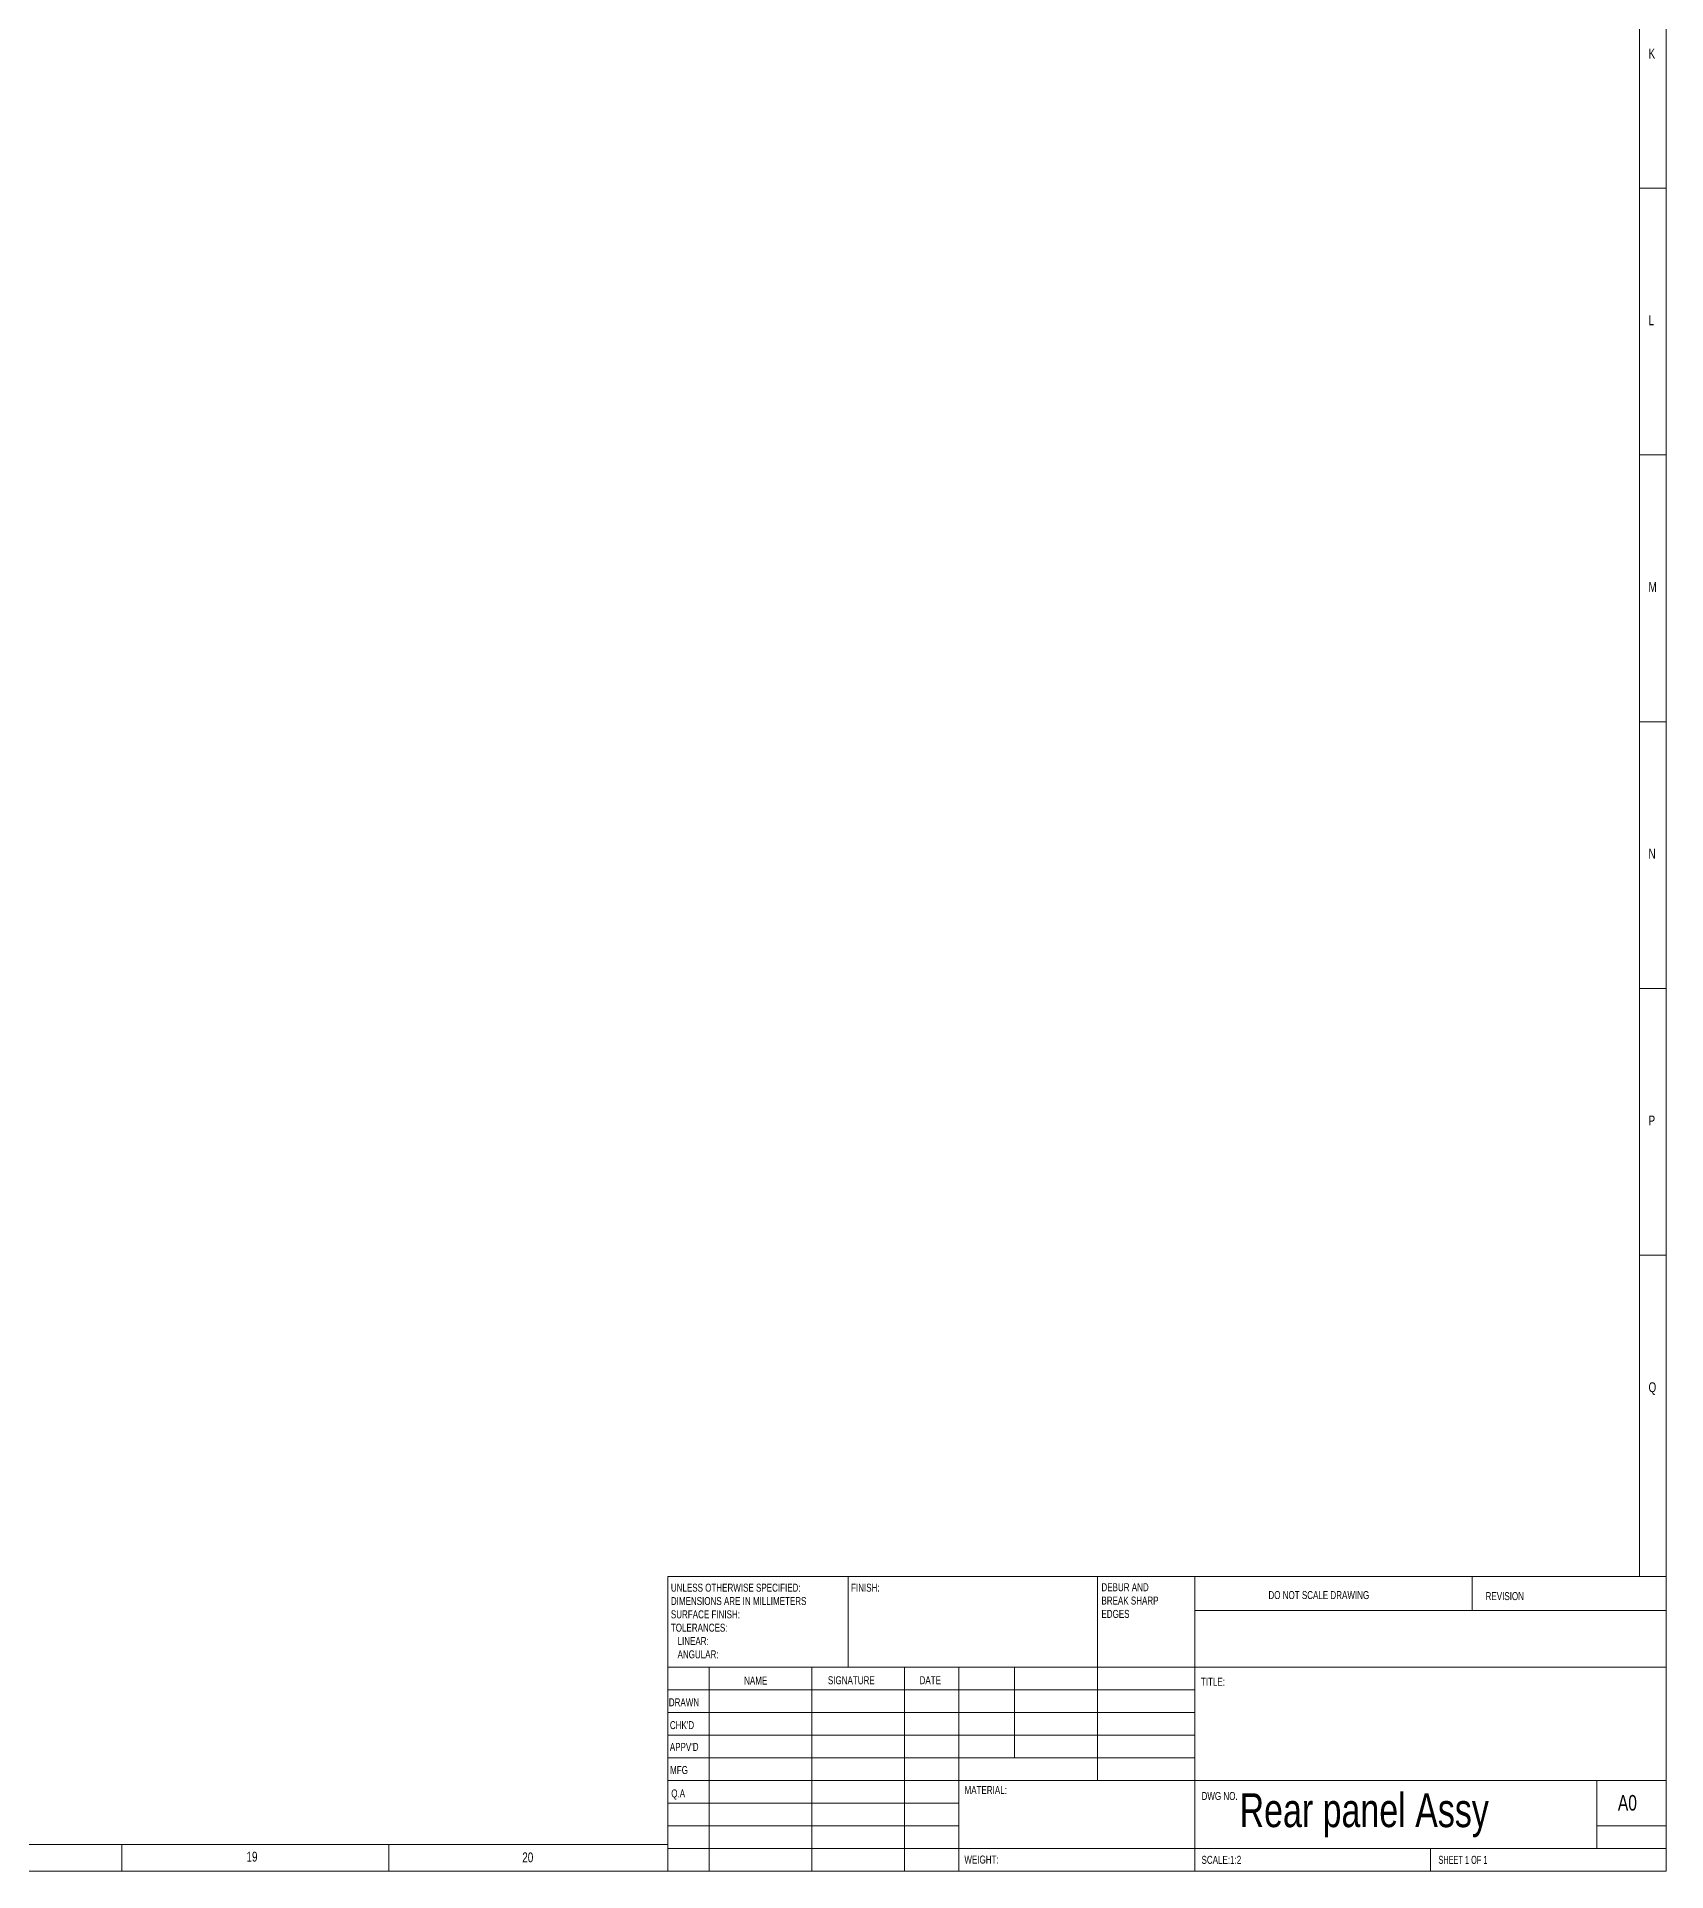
# Model space of a CAD drawing. Header units: millimetres. Extents: x 5 to 1184, y 5 to 836.
# Drawn here: x 878.5 to 1184, y 5 to 348.9 of the extents above; entities that cross this region are included whole.
import ezdxf

# ---------------------------------------------------------------- set-up
doc = ezdxf.new("R2010")
doc.units = ezdxf.units.MM
doc.styles.add('SLDTEXTSTYLE0', font='TXT', dxfattribs={"width": 0.75})
doc.styles.add('SLDTEXTSTYLE1', font='TXT', dxfattribs={"width": 0.6875})

# ---------------------------------------------------------------- blocks, each defined once
blk = doc.blocks.new('SW_NOTE_0')
at = {"color": 0, "linetype": 'Continuous', "lineweight": 0, "char_height": 1.5, "attachment_point": 1, "style": 'SLDTEXTSTYLE0'}
for s, insert in [('DEBUR AND ', (0, 1.93)), ('BREAK SHARP ', (0, -0.57)), ('EDGES', (0, -3.07))]:
    blk.add_mtext(s, dxfattribs=dict(at, insert=insert))
blk = doc.blocks.new('SW_NOTE_1')
at = {"color": 0, "linetype": 'Continuous', "lineweight": 0, "char_height": 1.5, "attachment_point": 1, "style": 'SLDTEXTSTYLE0'}
for s, insert in [('UNLESS OTHERWISE SPECIFIED:', (0, 1.93)), ('SURFACE FINISH:', (0, -3.07)), ('DIMENSIONS ARE IN MILLIMETERS', (0, -0.57)), ('TOLERANCES:', (0, -5.57)), ('   LINEAR:', (0, -8.07)), ('   ANGULAR:', (0, -10.57))]:
    blk.add_mtext(s, dxfattribs=dict(at, insert=insert))

msp = doc.modelspace()

# ---------------------------------------------------------------- linework, layer by layer
at = {"color": 7, "linetype": 'Continuous', "lineweight": 0}
for p, q in [((1184, 5), (1184, 836)), ((1179, 60.25), (1179, 831)), ((1179, 320.5), (1184, 320.5)), ((1184, 270.5), (1179, 270.5)), ((1179, 220.5), (1184, 220.5)), ((1184, 170.5), (1179, 170.5)), ((1179, 120.5), (1184, 120.5)), ((996.8, 60.25), (1184, 60.25)), ((996.8, 60.25), (996.8, 5)), ((1030.6, 43.25), (1030.6, 60.25)), ((1077.4, 60.25), (1077.4, 22)), ((1095.6, 60.25), (1095.6, 5)), ((1147.6, 53.875), (1147.6, 60.25)), ((1184, 53.875), (1095.6, 53.875)), ((1184, 43.25), (996.8, 43.25)), ((1004.6, 43.25), (1004.6, 5)), ((1023.791, 43.25), (1023.791, 5)), ((1041.199, 43.25), (1041.199, 5)), ((1051.4, 5), (1051.4, 43.25)), ((1061.8, 26.25), (1061.8, 43.25)), ((1095.6, 39), (996.8, 39)), ((1095.6, 34.75), (996.8, 34.75)), ((1095.6, 30.5), (996.8, 30.5)), ((1095.6, 26.25), (996.8, 26.25)), ((1051.4, 22), (996.8, 22)), ((1051.4, 22), (1184, 22)), ((1171, 9.25), (1171, 22)), ((1051.4, 17.75), (996.8, 17.75)), ((1051.4, 13.5), (996.8, 13.5)), ((1184, 13.5), (1171, 13.5)), ((10, 10), (996.8, 10)), ((894.5, 10), (894.5, 5)), ((944.5, 5), (944.5, 10)), ((996.8, 9.25), (1184, 9.25)), ((1139.8, 5), (1139.8, 9.25)), ((5, 5), (1184, 5))]:
    msp.add_line(p, q, dxfattribs=at)

# ---------------------------------------------------------------- block references
for name, p in [('SW_NOTE_1', (997.394, 56.987)), ('SW_NOTE_0', (1078.109, 57.069))]:
    msp.add_blockref(name, p, dxfattribs=at)

# ---------------------------------------------------------------- texts
at = {"color": 7, "linetype": 'Continuous', "lineweight": 0, "attachment_point": 1}
for s, insert, char_height, style in [('K', (1180.667, 346.668), 1.852, 'SLDTEXTSTYLE0'), ('L', (1180.667, 296.668), 1.852, 'SLDTEXTSTYLE0'), ('M', (1180.667, 246.668), 1.852, 'SLDTEXTSTYLE0'), ('N', (1180.667, 196.668), 1.852, 'SLDTEXTSTYLE0'), ('P', (1180.667, 146.668), 1.852, 'SLDTEXTSTYLE0'), ('Q', (1180.667, 96.668), 1.852, 'SLDTEXTSTYLE0'), ('FINISH:', (1031.171, 58.919), 1.5, 'SLDTEXTSTYLE0'), ('DO NOT SCALE DRAWING', (1109.415, 57.533), 1.5, 'SLDTEXTSTYLE0'), ('REVISION', (1150.128, 57.335), 1.5, 'SLDTEXTSTYLE0'), ('NAME', (1011.122, 41.501), 1.5, 'SLDTEXTSTYLE0'), ('SIGNATURE', (1026.834, 41.562), 1.5, 'SLDTEXTSTYLE0'), ('DATE', (1044.015, 41.576), 1.5, 'SLDTEXTSTYLE0'), ('TITLE:', (1096.756, 41.278), 1.5, 'SLDTEXTSTYLE0'), ('DRAWN', (997.012, 37.43), 1.5, 'SLDTEXTSTYLE0'), ("CHK'D", (997.21, 33.154), 1.5, 'SLDTEXTSTYLE0'), ("APPV'D", (997.202, 29.064), 1.5, 'SLDTEXTSTYLE0'), ('MFG', (997.255, 24.734), 1.5, 'SLDTEXTSTYLE0'), ('MATERIAL:', (1052.446, 20.986), 1.5, 'SLDTEXTSTYLE0'), ('Q.A', (997.469, 20.35), 1.5, 'SLDTEXTSTYLE0'), ('DWG NO.', (1096.874, 19.869), 1.5, 'SLDTEXTSTYLE0'), ('Rear panel Assy', (1103.999, 19.632), 6.35, 'SLDTEXTSTYLE0'), ('A0', (1174.921, 19.3), 2.9104, 'SLDTEXTSTYLE0'), ('19', (917.833, 8.668), 1.8521, 'SLDTEXTSTYLE0'), ('20', (969.536, 8.538), 1.8521, 'SLDTEXTSTYLE0'), ('WEIGHT: ', (1052.418, 7.949), 1.4986, 'SLDTEXTSTYLE0'), ('SCALE:1:2', (1096.874, 7.9), 1.5, 'SLDTEXTSTYLE0'), ('SHEET 1 OF 1', (1141.278, 7.9), 1.5, 'SLDTEXTSTYLE1')]:
    msp.add_mtext(s, dxfattribs=dict(at, insert=insert, char_height=char_height, style=style))

doc.saveas('drawing.dxf')
